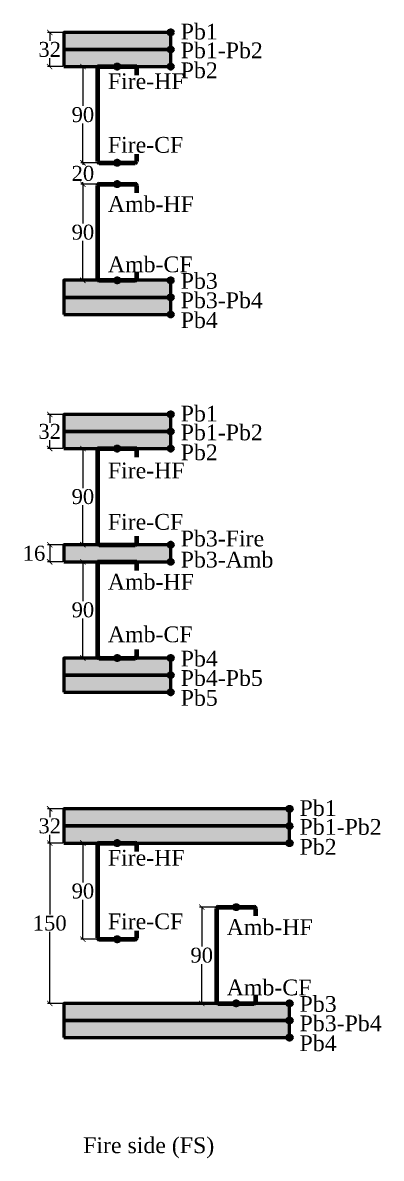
# Model space of a CAD drawing. Header units: millimetres. Extents: x 1095 to 7419, y -378 to 5598.
# Drawn here: x 4785 to 5121, y 4536 to 5598 of the extents above; entities that cross this region are included whole.
import ezdxf

# ---------------------------------------------------------------- set-up
doc = ezdxf.new("R2010")
doc.units = ezdxf.units.MM
doc.header["$PDMODE"] = 34
doc.layers.get('0').update_dxf_attribs({"lineweight": 9})
doc.layers.get('Defpoints').update_dxf_attribs({"color": 255})
doc.styles.get("Standard").update_dxf_attribs({"font": 'times.ttf'})
doc.dimstyles.new('Times new roman', dxfattribs={"dimtxt": 14, "dimasz": 5, "dimexe": 2, "dimexo": 1, "dimgap": 1, "dimtad": 0, "dimtih": 1, "dimtoh": 1, "dimtxsty": 'Standard', "dimblk": 'ARCHTICK', "dimcen": 0, "dimclrd": 256, "dimclre": 256, "dimadec": 0, "dimazin": 0, "dimtfac": 1, "dimtmove": 0, "dimatfit": 3, "dimfxl": 1, "dimlwd": -1, "dimlwe": -1, "dimarcsym": 0})

# ---------------------------------------------------------------- blocks, each defined once
blk = doc.blocks.new('Stud')
at = {"lineweight": 120}
for p, q in [((4630.2, 1668.9), (4630.2, 1756.4)), ((4631.5, 1757.6), (4665.2, 1757.6)), ((4666.5, 1756.4), (4666.5, 1749.6)), ((4666.5, 1675.6), (4666.5, 1668.9)), ((4631.5, 1667.6), (4665.2, 1667.6))]:
    blk.add_line(p, q, dxfattribs=at)
for centre, start, end in [((4631.5, 1756.4), 90, 180), ((4665.2, 1756.4), 0, 90), ((4631.5, 1668.9), 180, 270), ((4665.2, 1668.9), 270, 0)]:
    blk.add_arc(centre, 1.25, start, end, dxfattribs=at)
blk = doc.blocks.new('_ArchTick')
at = {"color": 0, "linetype": 'ByBlock', "const_width": 0.15}
blk.add_lwpolyline([(-0.5, -0.5), (0.5, 0.5)], dxfattribs=at)
blk = doc.blocks.new('*D154')
at = {"transparency": 16777216}
for p, q in [((4856, 4830.7), (4839.7, 4830.7)), ((4841.7, 4830.7), (4841.7, 4793.8)), ((4841.7, 4740.7), (4841.7, 4777.5)), ((4856, 4740.7), (4839.7, 4740.7))]:
    blk.add_line(p, q, dxfattribs=at)
at = {"layer": 'Defpoints', "color": 0, "lineweight": 53, "transparency": 16777216}
for p in [(4857, 4830.7), (4841.7, 4740.7), (4857, 4740.7)]:
    blk.add_point(p, dxfattribs=at)
at = {"transparency": 16777216, "xscale": 5, "yscale": 5, "zscale": 5}
for p, rotation in [((4841.7, 4830.7), 90), ((4841.7, 4740.7), 270)]:
    blk.add_blockref('_ArchTick', p, dxfattribs=dict(at, rotation=rotation))
at = {"color": 0, "lineweight": 53, "transparency": 16777216, "insert": (4841.7, 4785.7), "char_height": 14, "attachment_point": 5}
blk.add_mtext('90', dxfattribs=at)
blk = doc.blocks.new('*D155')
at = {"transparency": 16777216}
for p, q in [((4967.4, 4770.7), (4951, 4770.7)), ((4953, 4770.7), (4953, 4733.8)), ((4953, 4680.7), (4953, 4717.5)), ((4967.4, 4680.7), (4951, 4680.7))]:
    blk.add_line(p, q, dxfattribs=at)
at = {"layer": 'Defpoints', "color": 0, "lineweight": 53, "transparency": 16777216}
for p in [(4968.4, 4770.7), (4953, 4680.7), (4968.4, 4680.7)]:
    blk.add_point(p, dxfattribs=at)
at = {"transparency": 16777216, "xscale": 5, "yscale": 5, "zscale": 5}
for p, rotation in [((4953, 4770.7), 90), ((4953, 4680.7), 270)]:
    blk.add_blockref('_ArchTick', p, dxfattribs=dict(at, rotation=rotation))
at = {"color": 0, "lineweight": 53, "transparency": 16777216, "insert": (4953, 4725.7), "char_height": 14, "attachment_point": 5}
blk.add_mtext('90', dxfattribs=at)
blk = doc.blocks.new('*D156')
at = {"transparency": 16777216}
for p, q in [((4822.9, 4862.7), (4808.6, 4862.7)), ((4810.6, 4862.7), (4810.6, 4854.8)), ((4810.6, 4830.7), (4810.6, 4838.5)), ((4822.9, 4830.7), (4808.6, 4830.7))]:
    blk.add_line(p, q, dxfattribs=at)
at = {"layer": 'Defpoints', "color": 0, "lineweight": 53, "transparency": 16777216}
for p in [(4823.9, 4862.7), (4810.6, 4830.7), (4823.9, 4830.7)]:
    blk.add_point(p, dxfattribs=at)
at = {"transparency": 16777216, "xscale": 5, "yscale": 5, "zscale": 5}
for p, rotation in [((4810.6, 4862.7), 90), ((4810.6, 4830.7), 270)]:
    blk.add_blockref('_ArchTick', p, dxfattribs=dict(at, rotation=rotation))
at = {"color": 0, "lineweight": 53, "transparency": 16777216, "insert": (4810.6, 4846.7), "char_height": 14, "attachment_point": 5}
blk.add_mtext('32', dxfattribs=at)
blk = doc.blocks.new('*D150')
at = {"transparency": 16777216}
for p, q in [((4856, 5199.8), (4839.7, 5199.8)), ((4841.7, 5199.8), (4841.7, 5162.9)), ((4841.7, 5109.8), (4841.7, 5146.7)), ((4856, 5109.8), (4839.7, 5109.8))]:
    blk.add_line(p, q, dxfattribs=at)
at = {"layer": 'Defpoints', "color": 0, "lineweight": 53, "transparency": 16777216}
for p in [(4857, 5199.8), (4841.7, 5109.8), (4857, 5109.8)]:
    blk.add_point(p, dxfattribs=at)
at = {"transparency": 16777216, "xscale": 5, "yscale": 5, "zscale": 5}
for p, rotation in [((4841.7, 5199.8), 90), ((4841.7, 5109.8), 270)]:
    blk.add_blockref('_ArchTick', p, dxfattribs=dict(at, rotation=rotation))
at = {"color": 0, "lineweight": 53, "transparency": 16777216, "insert": (4841.7, 5154.8), "char_height": 14, "attachment_point": 5}
blk.add_mtext('90', dxfattribs=at)
blk = doc.blocks.new('*D151')
at = {"transparency": 16777216}
for p, q in [((4856, 5093.8), (4839.7, 5093.8)), ((4841.7, 5093.8), (4841.7, 5056.9)), ((4841.7, 5003.8), (4841.7, 5040.7)), ((4856, 5003.8), (4839.7, 5003.8))]:
    blk.add_line(p, q, dxfattribs=at)
at = {"layer": 'Defpoints', "color": 0, "lineweight": 53, "transparency": 16777216}
for p in [(4857, 5093.8), (4841.7, 5003.8), (4857, 5003.8)]:
    blk.add_point(p, dxfattribs=at)
at = {"transparency": 16777216, "xscale": 5, "yscale": 5, "zscale": 5}
for p, rotation in [((4841.7, 5093.8), 90), ((4841.7, 5003.8), 270)]:
    blk.add_blockref('_ArchTick', p, dxfattribs=dict(at, rotation=rotation))
at = {"color": 0, "lineweight": 53, "transparency": 16777216, "insert": (4841.7, 5048.8), "char_height": 14, "attachment_point": 5}
blk.add_mtext('90', dxfattribs=at)
blk = doc.blocks.new('*D152')
at = {"transparency": 16777216}
for p, q in [((4822.9, 5231.8), (4808.6, 5231.8)), ((4810.6, 5231.8), (4810.6, 5223.9)), ((4810.6, 5199.8), (4810.6, 5207.7)), ((4822.9, 5199.8), (4808.6, 5199.8))]:
    blk.add_line(p, q, dxfattribs=at)
at = {"layer": 'Defpoints', "color": 0, "lineweight": 53, "transparency": 16777216}
for p in [(4823.9, 5231.8), (4810.6, 5199.8), (4823.9, 5199.8)]:
    blk.add_point(p, dxfattribs=at)
at = {"transparency": 16777216, "xscale": 5, "yscale": 5, "zscale": 5}
for p, rotation in [((4810.6, 5231.8), 90), ((4810.6, 5199.8), 270)]:
    blk.add_blockref('_ArchTick', p, dxfattribs=dict(at, rotation=rotation))
at = {"color": 0, "lineweight": 53, "transparency": 16777216, "insert": (4810.6, 5215.8), "char_height": 14, "attachment_point": 5}
blk.add_mtext('32', dxfattribs=at)
blk = doc.blocks.new('*D153')
at = {"transparency": 16777216}
for p, q in [((4822.9, 4830.7), (4808.6, 4830.7)), ((4810.6, 4830.7), (4810.6, 4763.8)), ((4810.6, 4680.7), (4810.6, 4747.5)), ((4822.9, 4680.7), (4808.6, 4680.7))]:
    blk.add_line(p, q, dxfattribs=at)
at = {"layer": 'Defpoints', "color": 0, "lineweight": 53, "transparency": 16777216}
for p in [(4823.9, 4830.7), (4810.6, 4680.7), (4823.9, 4680.7)]:
    blk.add_point(p, dxfattribs=at)
at = {"transparency": 16777216, "xscale": 5, "yscale": 5, "zscale": 5}
for p, rotation in [((4810.6, 4830.7), 90), ((4810.6, 4680.7), 270)]:
    blk.add_blockref('_ArchTick', p, dxfattribs=dict(at, rotation=rotation))
at = {"color": 0, "lineweight": 53, "transparency": 16777216, "insert": (4810.6, 4755.7), "char_height": 14, "attachment_point": 5}
blk.add_mtext('150', dxfattribs=at)
blk = doc.blocks.new('*D157')
at = {"transparency": 16777216}
for p, q in [((4856, 5557.2), (4839.7, 5557.2)), ((4841.7, 5557.2), (4841.7, 5520.4)), ((4841.7, 5467.2), (4841.7, 5504.1)), ((4856, 5467.2), (4839.7, 5467.2))]:
    blk.add_line(p, q, dxfattribs=at)
at = {"layer": 'Defpoints', "color": 0, "lineweight": 53, "transparency": 16777216}
for p in [(4857, 5557.2), (4841.7, 5467.2), (4857, 5467.2)]:
    blk.add_point(p, dxfattribs=at)
at = {"transparency": 16777216, "xscale": 5, "yscale": 5, "zscale": 5}
for p, rotation in [((4841.7, 5557.2), 90), ((4841.7, 5467.2), 270)]:
    blk.add_blockref('_ArchTick', p, dxfattribs=dict(at, rotation=rotation))
at = {"color": 0, "lineweight": 53, "transparency": 16777216, "insert": (4841.7, 5512.2), "char_height": 14, "attachment_point": 5}
blk.add_mtext('90', dxfattribs=at)
blk = doc.blocks.new('*D158')
at = {"transparency": 16777216}
for p, q in [((4856, 5467.2), (4839.7, 5467.2)), ((4841.7, 5467.2), (4841.7, 5465.4)), ((4856, 5447.2), (4839.7, 5447.2)), ((4841.7, 5447.2), (4841.7, 5449.1))]:
    blk.add_line(p, q, dxfattribs=at)
at = {"layer": 'Defpoints', "color": 0, "lineweight": 53, "transparency": 16777216}
for p in [(4857, 5467.2), (4841.7, 5447.2), (4857, 5447.2)]:
    blk.add_point(p, dxfattribs=at)
at = {"transparency": 16777216, "xscale": 5, "yscale": 5, "zscale": 5}
for p, rotation in [((4841.7, 5467.2), 90), ((4841.7, 5447.2), 270)]:
    blk.add_blockref('_ArchTick', p, dxfattribs=dict(at, rotation=rotation))
at = {"color": 0, "lineweight": 53, "transparency": 16777216, "insert": (4841.7, 5457.2), "char_height": 14, "attachment_point": 5}
blk.add_mtext('20', dxfattribs=at)
blk = doc.blocks.new('*D159')
at = {"transparency": 16777216}
for p, q in [((4856, 5447.2), (4839.7, 5447.2)), ((4841.7, 5447.2), (4841.7, 5410.4)), ((4841.7, 5357.2), (4841.7, 5394.1)), ((4856, 5357.2), (4839.7, 5357.2))]:
    blk.add_line(p, q, dxfattribs=at)
at = {"layer": 'Defpoints', "color": 0, "lineweight": 53, "transparency": 16777216}
for p in [(4857, 5447.2), (4841.7, 5357.2), (4857, 5357.2)]:
    blk.add_point(p, dxfattribs=at)
at = {"transparency": 16777216, "xscale": 5, "yscale": 5, "zscale": 5}
for p, rotation in [((4841.7, 5447.2), 90), ((4841.7, 5357.2), 270)]:
    blk.add_blockref('_ArchTick', p, dxfattribs=dict(at, rotation=rotation))
at = {"color": 0, "lineweight": 53, "transparency": 16777216, "insert": (4841.7, 5402.2), "char_height": 14, "attachment_point": 5}
blk.add_mtext('90', dxfattribs=at)
blk = doc.blocks.new('*D160')
at = {"transparency": 16777216}
for p, q in [((4822.9, 5589.2), (4808.6, 5589.2)), ((4810.6, 5589.2), (4810.6, 5581.4)), ((4822.9, 5557.2), (4808.6, 5557.2)), ((4810.6, 5557.2), (4810.6, 5565.1))]:
    blk.add_line(p, q, dxfattribs=at)
at = {"layer": 'Defpoints', "color": 0, "lineweight": 53, "transparency": 16777216}
for p in [(4823.9, 5589.2), (4810.6, 5557.2), (4823.9, 5557.2)]:
    blk.add_point(p, dxfattribs=at)
at = {"transparency": 16777216, "xscale": 5, "yscale": 5, "zscale": 5}
for p, rotation in [((4810.6, 5589.2), 90), ((4810.6, 5557.2), 270)]:
    blk.add_blockref('_ArchTick', p, dxfattribs=dict(at, rotation=rotation))
at = {"color": 0, "lineweight": 53, "transparency": 16777216, "insert": (4810.6, 5573.2), "char_height": 14, "attachment_point": 5}
blk.add_mtext('32', dxfattribs=at)
blk = doc.blocks.new('*D161')
at = {"transparency": 16777216}
for p, q in [((4822.9, 5109.8), (4808.6, 5109.8)), ((4810.6, 5109.8), (4810.6, 5093.8)), ((4822.9, 5093.8), (4808.6, 5093.8))]:
    blk.add_line(p, q, dxfattribs=at)
at = {"layer": 'Defpoints', "color": 0, "lineweight": 53, "transparency": 16777216}
for p in [(4823.9, 5109.8), (4810.6, 5093.8), (4823.9, 5093.8)]:
    blk.add_point(p, dxfattribs=at)
at = {"transparency": 16777216, "xscale": 5, "yscale": 5, "zscale": 5}
for p, rotation in [((4810.6, 5109.8), 90), ((4810.6, 5093.8), 270)]:
    blk.add_blockref('_ArchTick', p, dxfattribs=dict(at, rotation=rotation))
at = {"color": 0, "lineweight": 53, "transparency": 16777216, "insert": (4795.9, 5101.8), "char_height": 14, "attachment_point": 5}
blk.add_mtext('16', dxfattribs=at)

msp = doc.modelspace()

# ---------------------------------------------------------------- hatches: boundary and pattern name
at = {"lineweight": 53, "true_color": 0xf7abae}
h = msp.add_hatch(color=241, dxfattribs=at)
h.dxf.hatch_style = 1
h.paths.add_polyline_path([(4823.904, 5589.24), (4823.904, 5573.24), (4923.904, 5573.24), (4923.904, 5589.24)])
at = {"lineweight": 53, "true_color": 0x2776bb}
h = msp.add_hatch(color=152, dxfattribs=at)
h.dxf.hatch_style = 1
h.paths.add_polyline_path([(4926.207, 5589.24, 1), (4921.601, 5589.24, 1)])
at = {"lineweight": 53, "true_color": 0xf7abae}
h = msp.add_hatch(color=241, dxfattribs=at)
h.dxf.hatch_style = 1
h.paths.add_polyline_path([(4823.904, 5573.24), (4823.904, 5557.24), (4923.904, 5557.24), (4923.904, 5573.24)])
at = {"lineweight": 53, "true_color": 0x2776bb}
h = msp.add_hatch(color=152, dxfattribs=at)
h.dxf.hatch_style = 1
h.paths.add_polyline_path([(4926.207, 5573.24, 1), (4921.601, 5573.24, 1)])
h = msp.add_hatch(color=152, dxfattribs=at)
h.dxf.hatch_style = 1
h.paths.add_polyline_path([(4876.207, 5557.24, 1), (4871.601, 5557.24, 1)])
h = msp.add_hatch(color=152, dxfattribs=at)
h.dxf.hatch_style = 1
h.paths.add_polyline_path([(4926.207, 5557.24, 1), (4921.601, 5557.24, 1)])
h = msp.add_hatch(color=152, dxfattribs=at)
h.dxf.hatch_style = 1
h.paths.add_polyline_path([(4876.207, 5467.24, 1), (4871.601, 5467.24, 1)])
h = msp.add_hatch(color=152, dxfattribs=at)
h.dxf.hatch_style = 1
h.paths.add_polyline_path([(4876.207, 5447.24, 1), (4871.601, 5447.24, 1)])
at = {"lineweight": 53, "true_color": 0xf7abae}
h = msp.add_hatch(color=241, dxfattribs=at)
h.dxf.hatch_style = 1
h.paths.add_polyline_path([(4823.904, 5357.24), (4823.904, 5341.24), (4923.904, 5341.24), (4923.904, 5357.24)])
at = {"lineweight": 53, "true_color": 0x2776bb}
h = msp.add_hatch(color=152, dxfattribs=at)
h.dxf.hatch_style = 1
h.paths.add_polyline_path([(4876.207, 5357.24, 1), (4871.601, 5357.24, 1)])
h = msp.add_hatch(color=152, dxfattribs=at)
h.dxf.hatch_style = 1
h.paths.add_polyline_path([(4926.207, 5357.24, 1), (4921.601, 5357.24, 1)])
at = {"lineweight": 53, "true_color": 0xf7abae}
h = msp.add_hatch(color=241, dxfattribs=at)
h.dxf.hatch_style = 1
h.paths.add_polyline_path([(4823.904, 5341.24), (4823.904, 5325.24), (4923.904, 5325.24), (4923.904, 5341.24)])
at = {"lineweight": 53, "true_color": 0x2776bb}
h = msp.add_hatch(color=152, dxfattribs=at)
h.dxf.hatch_style = 1
h.paths.add_polyline_path([(4926.207, 5341.24, 1), (4921.601, 5341.24, 1)])
h = msp.add_hatch(color=152, dxfattribs=at)
h.dxf.hatch_style = 1
h.paths.add_polyline_path([(4926.207, 5325.24, 1), (4921.601, 5325.24, 1)])
at = {"lineweight": 53, "true_color": 0xf7abae}
h = msp.add_hatch(color=241, dxfattribs=at)
h.dxf.hatch_style = 1
h.paths.add_polyline_path([(4823.904, 5231.792), (4823.904, 5215.792), (4923.904, 5215.792), (4923.904, 5231.792)])
at = {"lineweight": 53, "true_color": 0x2776bb}
h = msp.add_hatch(color=152, dxfattribs=at)
h.dxf.hatch_style = 1
h.paths.add_polyline_path([(4926.207, 5231.792, 1), (4921.601, 5231.792, 1)])
h = msp.add_hatch(color=152, dxfattribs=at)
h.dxf.hatch_style = 1
h.paths.add_polyline_path([(4926.207, 5215.792, 1), (4921.601, 5215.792, 1)])
at = {"lineweight": 53, "true_color": 0xf7abae}
h = msp.add_hatch(color=241, dxfattribs=at)
h.dxf.hatch_style = 1
h.paths.add_polyline_path([(4823.904, 5215.792), (4823.904, 5199.792), (4923.904, 5199.792), (4923.904, 5215.792)])
at = {"lineweight": 53, "true_color": 0x2776bb}
h = msp.add_hatch(color=152, dxfattribs=at)
h.dxf.hatch_style = 1
h.paths.add_polyline_path([(4876.207, 5199.792, 1), (4871.601, 5199.792, 1)])
h = msp.add_hatch(color=152, dxfattribs=at)
h.dxf.hatch_style = 1
h.paths.add_polyline_path([(4926.207, 5199.792, 1), (4921.601, 5199.792, 1)])
h = msp.add_hatch(color=152, dxfattribs=at)
h.dxf.hatch_style = 1
h.paths.add_polyline_path([(4926.207, 5109.792, 1), (4921.601, 5109.792, 1)])
at = {"lineweight": 53, "true_color": 0xf7abae}
h = msp.add_hatch(color=241, dxfattribs=at)
h.dxf.hatch_style = 1
h.paths.add_polyline_path([(4823.904, 5109.792), (4823.904, 5093.792), (4923.904, 5093.792), (4923.904, 5109.792)])
at = {"lineweight": 53, "true_color": 0x2776bb}
h = msp.add_hatch(color=152, dxfattribs=at)
h.dxf.hatch_style = 1
h.paths.add_polyline_path([(4926.207, 5093.792, 1), (4921.601, 5093.792, 1)])
h = msp.add_hatch(color=152, dxfattribs=at)
h.dxf.hatch_style = 1
h.paths.add_polyline_path([(4876.207, 5003.792, 1), (4871.601, 5003.792, 1)])
h = msp.add_hatch(color=152, dxfattribs=at)
h.dxf.hatch_style = 1
h.paths.add_polyline_path([(4926.207, 5003.792, 1), (4921.601, 5003.792, 1)])
at = {"lineweight": 53, "true_color": 0xf7abae}
h = msp.add_hatch(color=241, dxfattribs=at)
h.dxf.hatch_style = 1
h.paths.add_polyline_path([(4823.904, 5003.792), (4823.904, 4987.792), (4923.904, 4987.792), (4923.904, 5003.792)])
h = msp.add_hatch(color=241, dxfattribs=at)
h.dxf.hatch_style = 1
h.paths.add_polyline_path([(4823.904, 4987.792), (4823.904, 4971.792), (4923.904, 4971.792), (4923.904, 4987.792)])
at = {"lineweight": 53, "true_color": 0x2776bb}
h = msp.add_hatch(color=152, dxfattribs=at)
h.dxf.hatch_style = 1
h.paths.add_polyline_path([(4926.207, 4987.792, 1), (4921.601, 4987.792, 1)])
h = msp.add_hatch(color=152, dxfattribs=at)
h.dxf.hatch_style = 1
h.paths.add_polyline_path([(4926.207, 4971.792, 1), (4921.601, 4971.792, 1)])
at = {"lineweight": 53, "true_color": 0xf7abae}
h = msp.add_hatch(color=241, dxfattribs=at)
h.dxf.hatch_style = 1
h.paths.add_polyline_path([(4823.904, 4862.662), (4823.904, 4846.662), (5035.232, 4846.662), (5035.232, 4862.662)])
at = {"lineweight": 53, "true_color": 0x2776bb}
h = msp.add_hatch(color=152, dxfattribs=at)
h.dxf.hatch_style = 1
h.paths.add_polyline_path([(5037.535, 4862.662, 1), (5032.929, 4862.662, 1)])
at = {"lineweight": 53, "true_color": 0xf7abae}
h = msp.add_hatch(color=241, dxfattribs=at)
h.dxf.hatch_style = 1
h.paths.add_polyline_path([(4823.904, 4846.662), (4823.904, 4830.662), (5035.232, 4830.662), (5035.232, 4846.662)])
at = {"lineweight": 53, "true_color": 0x2776bb}
h = msp.add_hatch(color=152, dxfattribs=at)
h.dxf.hatch_style = 1
h.paths.add_polyline_path([(5037.535, 4846.662, 1), (5032.929, 4846.662, 1)])
h = msp.add_hatch(color=152, dxfattribs=at)
h.dxf.hatch_style = 1
h.paths.add_polyline_path([(4876.207, 4830.662, 1), (4871.601, 4830.662, 1)])
h = msp.add_hatch(color=152, dxfattribs=at)
h.dxf.hatch_style = 1
h.paths.add_polyline_path([(5037.535, 4830.662, 1), (5032.929, 4830.662, 1)])
h = msp.add_hatch(color=152, dxfattribs=at)
h.dxf.hatch_style = 1
h.paths.add_polyline_path([(4987.535, 4770.662, 1), (4982.929, 4770.662, 1)])
h = msp.add_hatch(color=152, dxfattribs=at)
h.dxf.hatch_style = 1
h.paths.add_polyline_path([(4876.207, 4740.662, 1), (4871.601, 4740.662, 1)])
at = {"lineweight": 53, "true_color": 0xf7abae}
h = msp.add_hatch(color=241, dxfattribs=at)
h.dxf.hatch_style = 1
h.paths.add_polyline_path([(4823.904, 4680.662), (4823.904, 4664.662), (5035.232, 4664.662), (5035.232, 4680.662)])
at = {"lineweight": 53, "true_color": 0x2776bb}
h = msp.add_hatch(color=152, dxfattribs=at)
h.dxf.hatch_style = 1
h.paths.add_polyline_path([(4987.535, 4680.662, 1), (4982.929, 4680.662, 1)])
h = msp.add_hatch(color=152, dxfattribs=at)
h.dxf.hatch_style = 1
h.paths.add_polyline_path([(5037.535, 4680.662, 1), (5032.929, 4680.662, 1)])
at = {"lineweight": 53, "true_color": 0xf7abae}
h = msp.add_hatch(color=241, dxfattribs=at)
h.dxf.hatch_style = 1
h.paths.add_polyline_path([(4823.904, 4664.662), (4823.904, 4648.662), (5035.232, 4648.662), (5035.232, 4664.662)])
at = {"lineweight": 53, "true_color": 0x2776bb}
h = msp.add_hatch(color=152, dxfattribs=at)
h.dxf.hatch_style = 1
h.paths.add_polyline_path([(5037.535, 4664.662, 1), (5032.929, 4664.662, 1)])
h = msp.add_hatch(color=152, dxfattribs=at)
h.dxf.hatch_style = 1
h.paths.add_polyline_path([(5037.535, 4648.662, 1), (5032.929, 4648.662, 1)])

# ---------------------------------------------------------------- linework, layer by layer
at = {"lineweight": 53}
for points in [[(4823.904, 5573.24), (4923.904, 5573.24), (4923.904, 5589.24), (4823.904, 5589.24)], [(4823.904, 5557.24), (4923.904, 5557.24), (4923.904, 5573.24), (4823.904, 5573.24)], [(4823.904, 5341.24), (4923.904, 5341.24), (4923.904, 5357.24), (4823.904, 5357.24)], [(4823.904, 5325.24), (4923.904, 5325.24), (4923.904, 5341.24), (4823.904, 5341.24)], [(4823.904, 5215.792), (4923.904, 5215.792), (4923.904, 5231.792), (4823.904, 5231.792)], [(4823.904, 5199.792), (4923.904, 5199.792), (4923.904, 5215.792), (4823.904, 5215.792)], [(4823.904, 5093.792), (4923.904, 5093.792), (4923.904, 5109.792), (4823.904, 5109.792)], [(4823.904, 4987.792), (4923.904, 4987.792), (4923.904, 5003.792), (4823.904, 5003.792)], [(4823.904, 4971.792), (4923.904, 4971.792), (4923.904, 4987.792), (4823.904, 4987.792)], [(4823.904, 4846.662), (5035.232, 4846.662), (5035.232, 4862.662), (4823.904, 4862.662)], [(4823.904, 4830.662), (5035.232, 4830.662), (5035.232, 4846.662), (4823.904, 4846.662)], [(4823.904, 4664.662), (5035.232, 4664.662), (5035.232, 4680.662), (4823.904, 4680.662)], [(4823.904, 4648.662), (5035.232, 4648.662), (5035.232, 4664.662), (4823.904, 4664.662)]]:
    msp.add_lwpolyline(points, close=True, dxfattribs=at)
for centre in [(4923.904, 5589.24), (4923.904, 5573.24), (4873.904, 5557.24), (4923.904, 5557.24), (4873.904, 5467.24), (4873.904, 5447.24), (4873.904, 5357.24), (4923.904, 5357.24), (4923.904, 5341.24), (4923.904, 5325.24), (4923.904, 5231.792), (4923.904, 5215.792), (4873.904, 5199.792), (4923.904, 5199.792), (4923.904, 5109.792), (4923.904, 5093.792), (4873.904, 5003.792), (4923.904, 5003.792), (4923.904, 4987.792), (4923.904, 4971.792), (5035.232, 4862.662), (5035.232, 4846.662), (4873.904, 4830.662), (5035.232, 4830.662), (4985.232, 4770.662), (4873.904, 4740.662), (4985.232, 4680.662), (5035.232, 4680.662), (5035.232, 4664.662), (5035.232, 4648.662)]:
    msp.add_circle(centre, 2.303, dxfattribs=at)

# ---------------------------------------------------------------- block references
at = {"lineweight": -3}
for p in [(225.534, 3799.637), (225.534, 3689.637), (225.534, 3442.189), (225.534, 3336.189), (225.534, 3073.059)]:
    msp.add_blockref('Stud', p, dxfattribs=at)
at = {"color": 241, "lineweight": 53, "true_color": 0xf7abae}
msp.add_blockref('Stud', (336.862, 3013.059), dxfattribs=at)

# ---------------------------------------------------------------- texts
at = {"lineweight": 53, "char_height": 14.7814, "attachment_point": 1}
for s, insert, width in [('Pb1', (4933.278, 5597.386), 41.76421), ('Pb1-Pb2', (4933.278, 5579.769), 41.76421), ('Pb2', (4933.278, 5561.104), 41.76421), ('Fire-HF', (4865.052, 5550.888), 41.76421), ('Fire-CF', (4865.052, 5491.38), 41.76421), ('Amb-HF', (4865.052, 5435.942), 41.76421), ('Amb-CF', (4865.052, 5379.547), 41.76421), ('Pb3', (4933.278, 5364.12), 41.76421), ('Pb3-Pb4', (4933.278, 5345.944), 41.76421), ('Pb4', (4933.278, 5327.357), 41.76421), ('Pb1', (4933.278, 5239.938), 41.76421), ('Pb1-Pb2', (4933.278, 5222.321), 41.76421), ('Pb2', (4933.278, 5203.656), 41.76421), ('Fire-HF', (4865.052, 5186.676), 41.76421), ('Fire-CF', (4865.052, 5138.614), 41.76421), ('Pb3-Fire', (4933.278, 5123.051), 97.47246), ('Pb3-Amb', (4933.278, 5103.28), 41.76421), ('Amb-HF', (4865.052, 5082.494), 41.76421), ('Amb-CF', (4865.052, 5033.383), 41.76421), ('Pb4', (4933.278, 5010.672), 41.76421), ('Pb4-Pb5', (4933.278, 4992.496), 41.76421), ('Pb5', (4933.278, 4973.909), 41.76421), ('Pb1', (5044.606, 4870.808), 41.76421), ('Pb1-Pb2', (5044.606, 4853.192), 41.76421), ('Pb2', (5044.606, 4834.526), 41.76421), ('Fire-HF', (4865.052, 4824.31), 41.76421), ('Fire-CF', (4865.052, 4764.802), 41.76421), ('Amb-HF', (4976.38, 4759.365), 41.76421), ('Amb-CF', (4976.38, 4702.969), 41.76421), ('Pb3', (5044.606, 4687.543), 41.76421), ('Pb3-Pb4', (5044.606, 4669.366), 41.76421), ('Pb4', (5044.606, 4650.779), 41.76421), ('Fire side (FS)', (4841.93, 4555.31), 121.64572)]:
    msp.add_mtext(s, dxfattribs=dict(at, insert=insert, width=width))

# ---------------------------------------------------------------- dimensions: what is measured, and where the dimension line sits
at = {"lineweight": 53}
for base, p1, p2, picture, middle in [((4810.637, 5557.24), (4823.904, 5589.24), (4823.904, 5557.24), '*D160', (4810.637, 5573.24)), ((4841.682, 5467.24), (4857.029, 5557.24), (4857.029, 5467.24), '*D157', (4841.682, 5512.24)), ((4810.637, 5199.792), (4823.904, 5231.792), (4823.904, 5199.792), '*D152', (4810.637, 5215.792)), ((4841.682, 5109.792), (4857.029, 5199.792), (4857.029, 5109.792), '*D150', (4841.682, 5154.792)), ((4810.637, 4830.662), (4823.904, 4862.662), (4823.904, 4830.662), '*D156', (4810.637, 4846.662)), ((4810.637, 4680.662), (4823.904, 4830.662), (4823.904, 4680.662), '*D153', (4810.637, 4755.662)), ((4841.682, 4740.662), (4857.029, 4830.662), (4857.029, 4740.662), '*D154', (4841.682, 4785.662))]:
    dim = msp.add_linear_dim(base=base, p1=p1, p2=p2, angle=90, dimstyle='Times new roman', dxfattribs=at)
    dim.commit()
    dim.dimension.update_dxf_attribs({"geometry": picture, "text_midpoint": middle})
for base, p1, p2, picture, middle in [((4841.682, 5447.24), (4857.029, 5467.24), (4857.029, 5447.24), '*D158', (4841.682, 5457.24)), ((4841.682, 5357.24), (4857.029, 5447.24), (4857.029, 5357.24), '*D159', (4841.682, 5402.24)), ((4841.682, 5003.792), (4857.029, 5093.792), (4857.029, 5003.792), '*D151', (4841.682, 5048.792)), ((4953.01, 4680.662), (4968.357, 4770.662), (4968.357, 4680.662), '*D155', (4953.01, 4725.662))]:
    dim = msp.add_linear_dim(base=base, p1=p1, p2=p2, angle=90, dimstyle='Times new roman', override={"dimtmove": 1}, dxfattribs=at)
    dim.commit()
    dim.dimension.update_dxf_attribs({"geometry": picture, "text_midpoint": middle})
dim = msp.add_linear_dim(base=(4810.637, 5093.792), p1=(4823.904, 5109.792), p2=(4823.904, 5093.792), angle=90, dimstyle='Times new roman', override={"dimtmove": 2}, dxfattribs=at)
dim.commit()
dim.dimension.update_dxf_attribs({"geometry": '*D161', "text_midpoint": (4795.911, 5101.777), "dimtype": 160})

doc.saveas('drawing.dxf')
